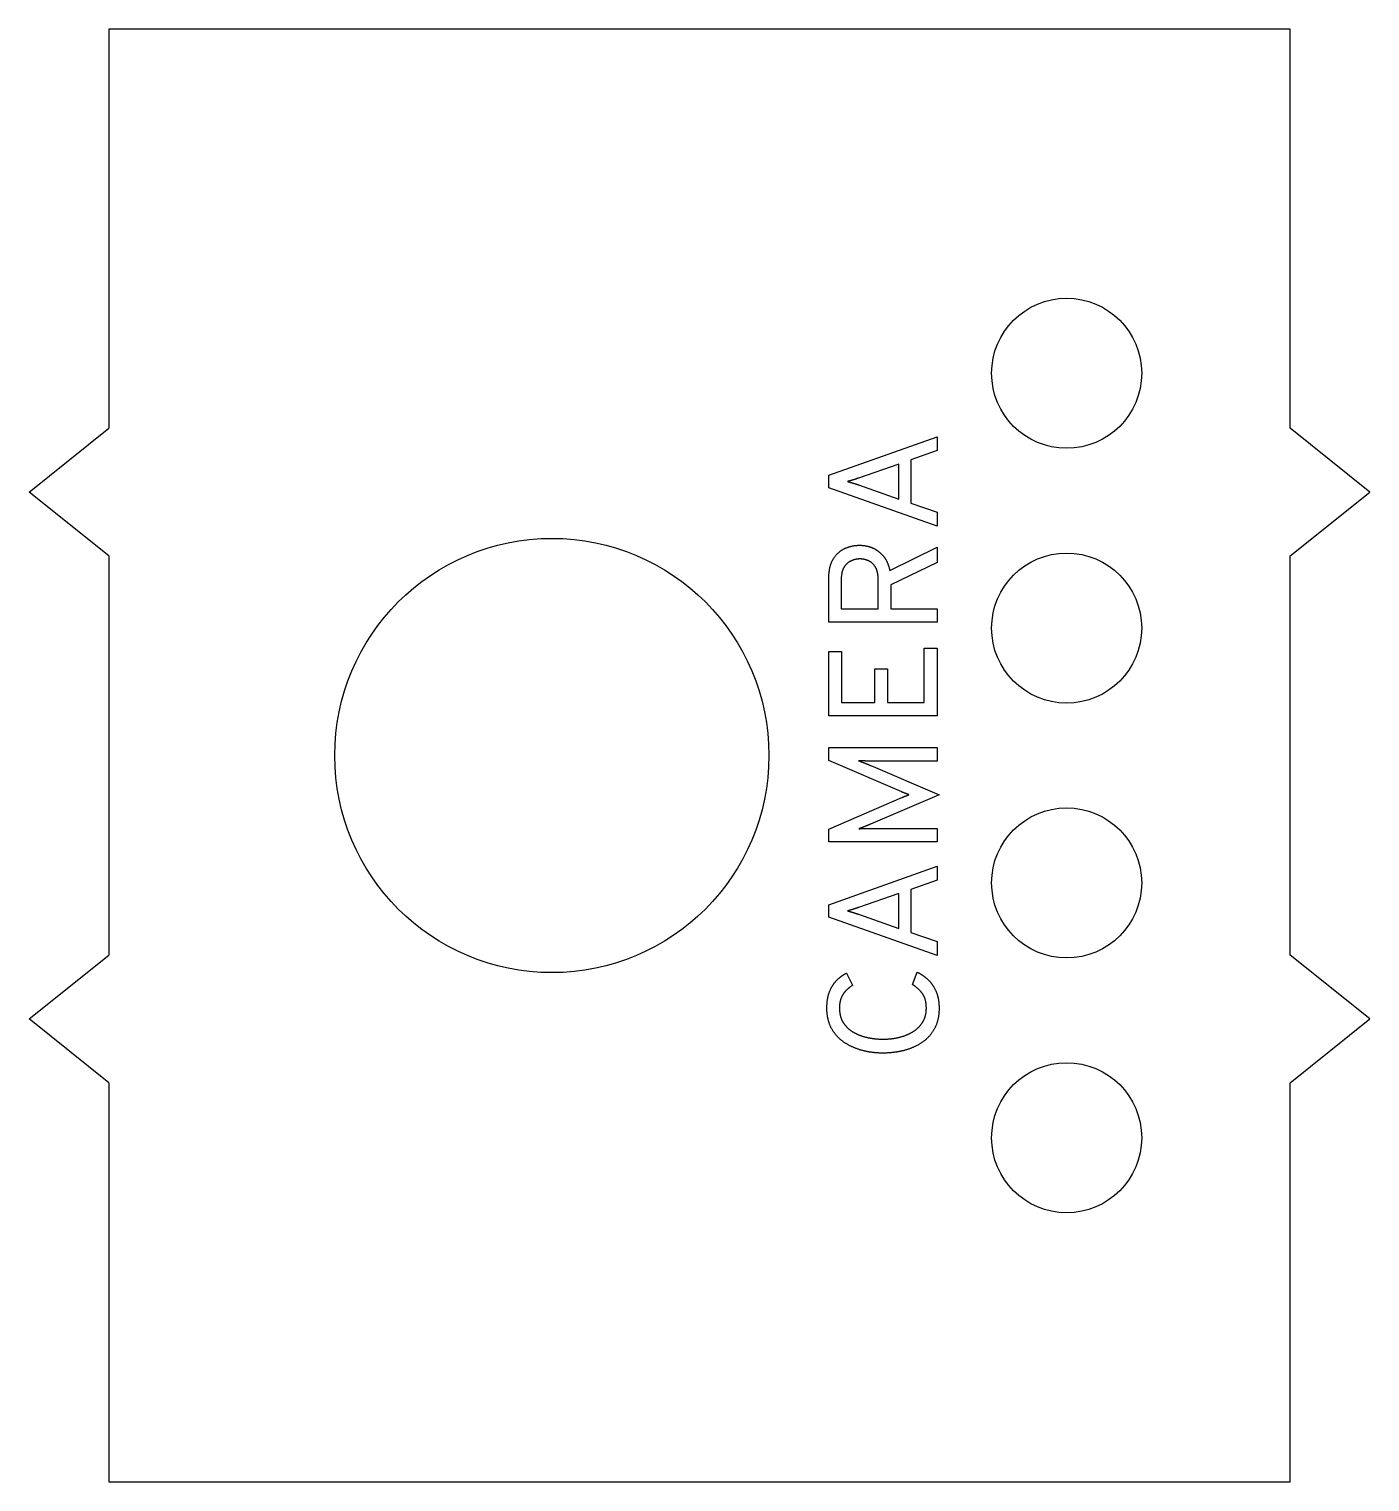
# Model space of a CAD drawing. Header units: millimetres. Extents: x -39.5 to 2.5, y 0 to 45.5.
import ezdxf

# ---------------------------------------------------------------- set-up
doc = ezdxf.new("R2010")
doc.units = ezdxf.units.MM
doc.layers.add('Shape2DView002', color=7, linetype='CONTINUOUS')

msp = doc.modelspace()

# ---------------------------------------------------------------- linework, layer by layer
at = {"layer": 'Shape2DView002'}
for p, q in [((-37, 45.5), (-37, 33)), ((0, 45.5), (-37, 45.5)), ((0, 33), (0, 45.5)), ((-39.5, 31), (-37, 33)), ((2.5, 31), (0, 33)), ((-14.4515, 31.525), (-11.055, 32.7288)), ((-11.055, 32.7288), (-11.055, 32.2975)), ((-12.2588, 31.8757), (-13.5147, 31.4381)), ((-12.2588, 30.7825), (-12.2588, 31.8757)), ((-12.2588, 30.7825), (-12.2588, 31.8757)), ((-11.055, 32.2975), (-11.8844, 32.0052)), ((-11.8844, 32.0052), (-11.8844, 30.6561)), ((-14.4515, 31.1332), (-14.4515, 31.525)), ((-14.4515, 31.1332), (-14.4515, 31.525)), ((-37, 29), (-39.5, 31)), ((-11.055, 29.9294), (-14.4515, 31.1332)), ((-13.5147, 31.2248), (-12.2588, 30.7825)), ((0, 29), (2.5, 31)), ((-11.8844, 30.6561), (-11.055, 30.3701)), ((-11.055, 30.3701), (-11.055, 29.9294)), ((-12.54, 28.5423), (-11.055, 29.2706)), ((-11.055, 29.2706), (-11.055, 28.7951)), ((-37, 29), (-37, 16.5)), ((-11.055, 28.7951), (-12.5116, 28.0953)), ((0, 16.5), (0, 29)), ((-14.4515, 26.9215), (-14.4515, 28.2611)), ((-14.4515, 26.9215), (-14.4515, 28.2611)), ((-14.0597, 28.2706), (-14.0597, 27.3433)), ((-12.9033, 27.3433), (-12.9033, 28.2706)), ((-12.9033, 27.3433), (-12.9033, 28.2706)), ((-12.5116, 28.0953), (-12.5116, 27.3433)), ((-14.0597, 27.3433), (-12.9033, 27.3433)), ((-12.5116, 27.3433), (-11.055, 27.3433)), ((-11.055, 27.3433), (-11.055, 26.9215)), ((-11.055, 26.9215), (-14.4515, 26.9215)), ((-14.4515, 23.9894), (-14.4515, 26.0084)), ((-14.4515, 26.0084), (-14.0534, 26.0084)), ((-14.4515, 23.9894), (-14.4515, 26.0084)), ((-14.0534, 26.0084), (-14.0534, 24.4112)), ((-11.4578, 24.4112), (-11.4578, 26.1158)), ((-11.4578, 26.1158), (-11.055, 26.1158)), ((-11.4578, 24.4112), (-11.4578, 26.1158)), ((-11.055, 26.1158), (-11.055, 23.9894)), ((-13.0108, 24.4112), (-13.0108, 25.4649)), ((-13.0108, 25.4649), (-12.6127, 25.4649)), ((-13.0108, 24.4112), (-13.0108, 25.4649)), ((-12.6127, 25.4649), (-12.6127, 24.4112)), ((-14.0534, 24.4112), (-13.0108, 24.4112)), ((-12.6127, 24.4112), (-11.4578, 24.4112)), ((-11.055, 23.9894), (-14.4515, 23.9894)), ((-14.4515, 22.5945), (-14.4515, 22.9973)), ((-14.4515, 22.9973), (-11.055, 22.9973)), ((-14.4515, 22.5945), (-14.4515, 22.9973)), ((-11.055, 22.9973), (-11.055, 22.5755)), ((-12.1656, 21.6087), (-14.4515, 22.5945)), ((-11.055, 22.5755), (-13.1419, 22.5755)), ((-13.1324, 22.4333), (-10.9965, 21.5218)), ((-14.4515, 20.4444), (-12.1656, 21.4349)), ((-10.9965, 21.5218), (-13.1419, 20.5992)), ((-14.4515, 20.0463), (-14.4515, 20.4444)), ((-14.4515, 20.0463), (-14.4515, 20.4444)), ((-11.055, 20.0463), (-14.4515, 20.0463)), ((-13.1419, 20.4681), (-11.055, 20.4681)), ((-11.055, 20.4681), (-11.055, 20.0463)), ((-14.4515, 18.0779), (-11.055, 19.2817)), ((-11.055, 19.2817), (-11.055, 18.8504)), ((-11.055, 18.8504), (-11.8844, 18.5581)), ((-12.2588, 18.4286), (-13.5147, 17.991)), ((-12.2588, 17.3354), (-12.2588, 18.4286)), ((-12.2588, 17.3354), (-12.2588, 18.4286)), ((-11.8844, 18.5581), (-11.8844, 17.209)), ((-14.4515, 17.6861), (-14.4515, 18.0779)), ((-14.4515, 17.6861), (-14.4515, 18.0779)), ((-13.5147, 17.7777), (-12.2588, 17.3354)), ((-11.055, 16.4823), (-14.4515, 17.6861)), ((-11.8844, 17.209), (-11.055, 16.9231)), ((-11.055, 16.9231), (-11.055, 16.4823)), ((-39.5, 14.5), (-37, 16.5)), ((2.5, 14.5), (0, 16.5)), ((-13.8986, 15.9341), (-13.7043, 15.555)), ((-11.8259, 15.5755), (-11.6806, 15.9626)), ((-11.8259, 15.5755), (-11.6806, 15.9626)), ((-37, 12.5), (-39.5, 14.5)), ((0, 12.5), (2.5, 14.5)), ((-37, 12.5), (-37, 0)), ((0, 0), (0, 12.5)), ((-37, 0), (0, 0))]:
    msp.add_line(p, q, dxfattribs=at)
for centre, radius in [((-7, 34.72), 2.35), ((-23.125, 22.75), 6.8), ((-7, 26.74), 2.35), ((-7, 18.76), 2.35), ((-7, 10.78), 2.35)]:
    msp.add_circle(centre, radius, dxfattribs=at)
for points, degree in [([(-13.6285, 31.4002), (-13.7548, 31.3607)], 1), ([(-13.5147, 31.4381), (-13.5637, 31.4207), (-13.6285, 31.4002)], 2), ([(-13.7548, 31.3607), (-13.8165, 31.3417), (-13.8607, 31.3306)], 2), ([(-13.8607, 31.3306), (-13.8165, 31.3196), (-13.7548, 31.3006)], 2), ([(-13.7548, 31.3006), (-13.6932, 31.2833), (-13.6285, 31.2627)], 2), ([(-13.6285, 31.2627), (-13.5637, 31.2422), (-13.5147, 31.2248)], 2), ([(-14.3109, 28.9025), (-14.1703, 29.1363), (-13.9476, 29.2343)], 2), ([(-14.3109, 28.9025), (-14.1703, 29.1363), (-13.9476, 29.2343)], 2), ([(-13.9476, 29.2343), (-13.7264, 29.3338), (-13.4863, 29.3338)], 2), ([(-13.4863, 29.3338), (-13.2856, 29.3338), (-13.0898, 29.2548)], 2), ([(-13.0898, 29.2548), (-12.8939, 29.1758), (-12.7454, 29.0005)], 2), ([(-14.4515, 28.2611), (-14.4515, 28.6687), (-14.3109, 28.9025)], 2), ([(-14.4515, 28.2611), (-14.4515, 28.6687), (-14.3109, 28.9025)], 2), ([(-13.7375, 28.8504), (-13.8717, 28.7967), (-13.965, 28.6577)], 2), ([(-13.4768, 28.9057), (-13.6032, 28.9057), (-13.7375, 28.8504)], 2), ([(-13.2051, 28.8457), (-13.3362, 28.9057), (-13.4768, 28.9057)], 2), ([(-12.9886, 28.6482), (-13.074, 28.7872), (-13.2051, 28.8457)], 2), ([(-12.9886, 28.6482), (-13.074, 28.7872), (-13.2051, 28.8457)], 2), ([(-12.7454, 29.0005), (-12.5984, 28.8267), (-12.54, 28.5423)], 2), ([(-13.965, 28.6577), (-14.0597, 28.5202), (-14.0597, 28.2706)], 2), ([(-12.9033, 28.2706), (-12.9033, 28.5092), (-12.9886, 28.6482)], 2), ([(-12.9033, 28.2706), (-12.9033, 28.5092), (-12.9886, 28.6482)], 2), ([(-13.3394, 22.5787), (-13.4499, 22.5818), (-13.5147, 22.585)], 2), ([(-13.5147, 22.585), (-13.4326, 22.555), (-13.3251, 22.5123)], 2), ([(-13.1419, 22.5755), (-13.2288, 22.5755), (-13.3394, 22.5787)], 2), ([(-13.3251, 22.5123), (-13.2193, 22.4712), (-13.1324, 22.4333)], 2), ([(-12.0503, 21.5629), (-12.1656, 21.6087)], 1), ([(-12.0503, 21.5629), (-12.1656, 21.6087)], 1), ([(-12.1656, 21.4349), (-12.1135, 21.4555), (-12.055, 21.4776)], 2), ([(-12.1656, 21.4349), (-12.1135, 21.4555), (-12.055, 21.4776)], 2), ([(-12.055, 21.4776), (-11.9381, 21.5218)], 1), ([(-12.055, 21.4776), (-11.9381, 21.5218)], 1), ([(-11.9381, 21.5218), (-12.0503, 21.5629)], 1), ([(-11.9381, 21.5218), (-12.0503, 21.5629)], 1), ([(-13.3267, 20.5234), (-13.4278, 20.4839), (-13.51, 20.4539)], 2), ([(-13.1419, 20.5992), (-13.2272, 20.5629), (-13.3267, 20.5234)], 2), ([(-13.51, 20.4539), (-13.4452, 20.4618), (-13.3362, 20.4649)], 2), ([(-13.3362, 20.4649), (-13.2288, 20.4681), (-13.1419, 20.4681)], 2), ([(-13.7548, 17.9136), (-13.8165, 17.8946), (-13.8607, 17.8836)], 2), ([(-13.8607, 17.8836), (-13.8165, 17.8725), (-13.7548, 17.8536)], 2), ([(-13.6285, 17.9531), (-13.7548, 17.9136)], 1), ([(-13.7548, 17.8536), (-13.6932, 17.8362), (-13.6285, 17.8156)], 2), ([(-13.5147, 17.991), (-13.5637, 17.9736), (-13.6285, 17.9531)], 2), ([(-13.6285, 17.8156), (-13.5637, 17.7951), (-13.5147, 17.7777)], 2), ([(-14.1909, 15.7209), (-14.0518, 15.8583), (-13.8986, 15.9341)], 2), ([(-14.1909, 15.7209), (-14.0518, 15.8583), (-13.8986, 15.9341)], 2), ([(-11.6806, 15.9626), (-11.491, 15.8757), (-11.3362, 15.7256)], 2), ([(-14.4199, 15.367), (-14.3315, 15.585), (-14.1909, 15.7209)], 2), ([(-14.4199, 15.367), (-14.3315, 15.585), (-14.1909, 15.7209)], 2), ([(-13.7043, 15.555), (-13.8244, 15.476), (-13.9176, 15.3812)], 2), ([(-11.5147, 15.288), (-11.6348, 15.4586), (-11.8259, 15.5755)], 2), ([(-11.5147, 15.288), (-11.6348, 15.4586), (-11.8259, 15.5755)], 2), ([(-11.3362, 15.7256), (-11.1814, 15.5755), (-11.0882, 15.3559)], 2), ([(-14.51, 14.8378), (-14.51, 15.1506), (-14.4199, 15.367)], 2), ([(-14.51, 14.8378), (-14.51, 15.1506), (-14.4199, 15.367)], 2), ([(-14.0629, 15.1553), (-14.1166, 15.0242), (-14.1166, 14.8378)], 2), ([(-13.9176, 15.3812), (-14.0108, 15.2864), (-14.0629, 15.1553)], 2), ([(-11.3947, 14.8378), (-11.3947, 15.119), (-11.5147, 15.288)], 2), ([(-11.3947, 14.8378), (-11.3947, 15.119), (-11.5147, 15.288)], 2), ([(-11.0882, 15.3559), (-10.9965, 15.1363), (-10.9965, 14.8378)], 2), ([(-14.3583, 14.19), (-14.51, 14.4586), (-14.51, 14.8378)], 2), ([(-14.3583, 14.19), (-14.51, 14.4586), (-14.51, 14.8378)], 2), ([(-14.1166, 14.8378), (-14.1166, 14.566), (-13.9934, 14.378)], 2), ([(-11.51, 14.3986), (-11.3947, 14.5818), (-11.3947, 14.8378)], 2), ([(-11.51, 14.3986), (-11.3947, 14.5818), (-11.3947, 14.8378)], 2), ([(-10.9965, 14.8378), (-10.9965, 14.4523), (-11.1466, 14.1821)], 2), ([(-13.9523, 13.7556), (-14.2067, 13.9231), (-14.3583, 14.19)], 2), ([(-13.9523, 13.7556), (-14.2067, 13.9231), (-14.3583, 14.19)], 2), ([(-13.9934, 14.378), (-13.8702, 14.1916), (-13.668, 14.0779)], 2), ([(-11.8196, 14.0968), (-11.6253, 14.2169), (-11.51, 14.3986)], 2), ([(-11.8196, 14.0968), (-11.6253, 14.2169), (-11.51, 14.3986)], 2), ([(-11.1466, 14.1821), (-11.2983, 13.9136), (-11.5511, 13.7477)], 2), ([(-13.3852, 13.5092), (-13.698, 13.5882), (-13.9523, 13.7556)], 2), ([(-13.3852, 13.5092), (-13.698, 13.5882), (-13.9523, 13.7556)], 2), ([(-13.668, 14.0779), (-13.4673, 13.9657), (-13.2272, 13.9152)], 2), ([(-13.2272, 13.9152), (-12.9871, 13.8662), (-12.7533, 13.8662)], 2), ([(-12.7533, 13.8662), (-12.5005, 13.8662), (-12.2572, 13.9215)], 2), ([(-12.2572, 13.9215), (-12.0155, 13.9784), (-11.8196, 14.0968)], 2), ([(-12.2572, 13.9215), (-12.0155, 13.9784), (-11.8196, 14.0968)], 2), ([(-11.5511, 13.7477), (-11.8054, 13.5834), (-12.1182, 13.506)], 2), ([(-12.7533, 13.4302), (-13.074, 13.4302), (-13.3852, 13.5092)], 2), ([(-12.1182, 13.506), (-12.431, 13.4302), (-12.7533, 13.4302)], 2)]:
    msp.add_open_spline(points, degree=degree, dxfattribs=at)

doc.saveas('drawing.dxf')
